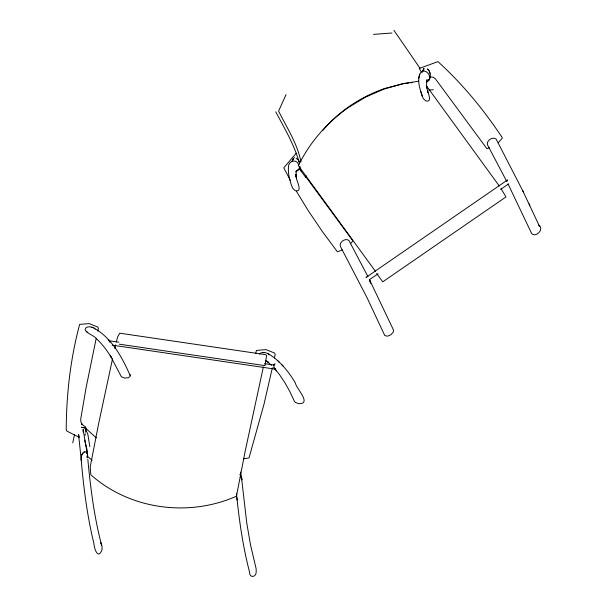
<?xml version="1.0" encoding="UTF-8"?>
<svg xmlns="http://www.w3.org/2000/svg" width="607" height="607" viewBox="0 0 607 607"><rect width="100%" height="100%" fill="white"/><g stroke="black" fill="none" stroke-linecap="round" stroke-linejoin="round"><path stroke-width="0.91" d="M426.577 81.998C434.407 79.297 426.129 66.755 420.689 72.59C416.076 80.746 420.605 90.526 423.2 98.615L425.833 100.921C432.404 102.811 428.398 93.645 427.495 90.618L427.889 92.325L426.562 86.422L426.964 88.144L426.516 84.639L427.047 79.654L426.501 81.103M87.264 455.766L87.188 457.678L87.226 455.789M293.287 159.838L293.485 158.306L291.921 161.637M86.277 452.116C87.787 455.159 87.34 452.875 85.716 451.775C81.763 451.312 80.898 457.177 81.239 460.053L81.581 460.736L81.239 459.939M430.075 73.455L429.407 71.178L427.48 68.895C430.439 71.36 431.698 77.719 428.405 80.101M300.086 166.515L299.979 169.543L305.837 177.585L306.588 175.871M240.63 472.041C241.427 485.812 243.612 478.111 239.788 474.439M299.562 166.477L299.152 169.156L296.155 171.849M299.524 166.879L299.297 168.837L297.976 169.96M109.374 341.301L109.435 340.823L118.782 342.204M85.086 435.287L85.321 433.717M85.549 432.138L86.148 428.201L81.596 427.275L86.148 428.201M72.779 442.829L74.517 434.506M272.346 367.872L263.999 404.201L249.029 457.868L243.521 458.869M274.417 357.993L275.176 354.397L274.592 353.054L265.995 349.624L256.412 350.436L255.805 353.183M96.172 338.501L85.997 388.177L80.678 419.399L80.974 422.176L82.051 424.71L81.452 423.322L83.197 425.37L85.541 426.812M97.788 331.179L98.395 328.44L97.81 327.09L89.244 323.607L79.661 324.358C70.45 358.661 66.429 394.171 66.216 429.65L66.823 431.046L79.305 437.419L78.584 434.62L81.239 460.053M112.583 358.578L98.615 423.739L90.208 466.859L90.815 474.765C129.913 509.683 188.883 517.346 236.457 496.2L245.046 451.82L263.37 366.909M114.844 348.501L115.664 344.837M116.278 342.09L117.583 336.991L119.776 333.197L265.426 354.632L266.632 355.376L264.948 365.619L119.306 344.177M419.71 74.1L418.716 78.356M506.875 181.372L507.611 179.892L365.953 277.498L366.803 277.187M81.315 456.062L82.059 454.135L84.35 451.805M286.041 94.616L278.59 111.081C286.785 127.561 297.407 143.647 300.973 161.917M422.032 72.461L423.982 68.341M291.997 161.492L293.485 158.306M422.389 71.709L423.792 68.705L423.762 70.268M112.166 345.133L275.624 369.2L274.637 368.487M295.89 171.705L296.603 170.309L296.102 172.456L296.239 176.948L295.859 174.429L296.398 177.95M296.345 153.108L283.765 167.851L290.556 180.666M130.057 376.484L128.297 377.759L124.647 378.055L121.392 376.788L110.186 355.558L111.271 357.303C107.098 350.755 102.56 344.381 96.832 339.085C93.698 335.087 87.529 334.131 85.048 329.753C85.458 325.754 91.596 326.391 94.024 328.076C112.052 338.304 122.295 357.644 130.308 375.87L130.103 374.587M350.429 243.779L352.728 241.161L352.143 239.811L305.609 176.538M498.279 142.721L502.323 138.168L501.739 136.825C483.438 109.419 462.382 83.789 437.935 61.633L419.225 68.447L421.281 71.717M322.719 130.49C339.04 111.058 360.99 96.718 384.891 88.402L404.004 83.516L408.663 83.015M259.326 354.01C264.159 349.647 270.403 355.141 274.417 357.872C282.991 364.792 289.85 373.578 295.419 383.04C295.859 388.154 312.446 404.163 298.591 403.655L295.283 402.342L294.342 401.25L289.835 391.53L284.698 382.364L279.326 374.39L274.007 367.804L273.939 365.042L264.591 363.669M273.901 364.921L275.054 363.897L273.545 365.186L273.939 365.042M378.055 273.84L369.488 279.622L370.391 282.285M500.631 189.384L508.438 184.004L507.983 183.853L531.633 233.46C535.366 238.149 544.707 229.408 538.887 225.091L539.638 226.616L522.589 190.439L496.116 139.071C492.785 136.18 485.911 140.832 487.573 144.982L506.542 181.045M298.652 169.672L297.68 169.983M429.073 79.813L428.049 80.132M342.31 249.925L337.401 251.799L322.279 231.396L308.219 210.629L296.406 191.251M489.386 147.782L486.92 148.707L435.272 78.66L433.307 77.301L429.195 76.626M418.83 81.171L403.04 83.652L383.821 89.168L365.634 97.09L348.335 107.53C327.181 122.409 309.722 142.357 298.386 165.643L375.437 271.306M294.16 157.782L294.592 157.721M410.522 82.818L412.373 82.62M373.487 34.387L391.91 33.013M428.717 90.026L433.337 89.737M262.603 352.591L264.121 352.811M91.285 327.37L92.795 327.598M275.624 369.2L274.804 368.745M86.224 331.505L87.727 332.333M265.623 360.558L268.772 362.561L266.693 361.097L271.443 365.346M296.178 158.169L298.371 160.089L299.608 162.691M92.135 460.189L87.765 456.646L86.976 449.355L84.654 440.181M85.997 428.572L96.43 437.935M277.991 360.93L279.615 362.576M281.504 364.45L283.12 366.089M94.024 328.076L94.996 329.184M274.007 367.804L276.557 370.854M268.082 353.76L269 354.883M109.541 340.967L108.243 339.343L109.89 342.302M426.577 86.05L499.295 186.008M393.935 30.35L419.976 68.219M240.38 474.773L241.586 477.618M501.033 188.587L505.965 196.941L382.736 281.845L376.697 273.484M275.73 111.787C284.653 128.623 294.706 145.331 299.577 163.89M367.971 276.655L348.942 240.501C345.618 237.572 338.752 242.223 340.368 246.374L367.007 297.635L384.762 335.512L387.494 336.225L390.862 334.776L393.207 332.166L393.548 330.147L369.352 279.372L370.778 283.492M522.589 190.439L523.31 191.903M529.114 203.853L529.843 205.333M298.371 160.089L298.993 161.386M85.412 429.035L87.825 434.18L89.844 446.737M298.515 164.725C296.793 158.51 288.355 160.87 288.484 166.72C287.855 174.194 289.926 181.599 292.764 188.436L295.366 190.75C303.637 192.282 295.7 180.089 296.148 176.28M300.571 169.656L301.08 171.113M421.531 93.964L422.32 96.513M420.757 91.422L421.554 93.986M87.294 453.968L83.091 429.361L83.136 432.055M236.889 497.77C239.553 522.824 243.187 547.855 249.606 572.249C249.12 577.849 255.851 577.758 256.192 572.393L256.169 568.911L250.554 545.124L246.723 522.817L241.374 476.358M236.457 493.279L237.117 500.062M87.818 459.18C90.504 488.058 94.206 516.974 101.574 545.078L100.929 542.772L102.022 546.179L102.059 549.669C98.137 560.185 94.222 548.781 93.956 543.758C87.249 516.238 83.629 488.051 81.209 459.863"/></g></svg>
